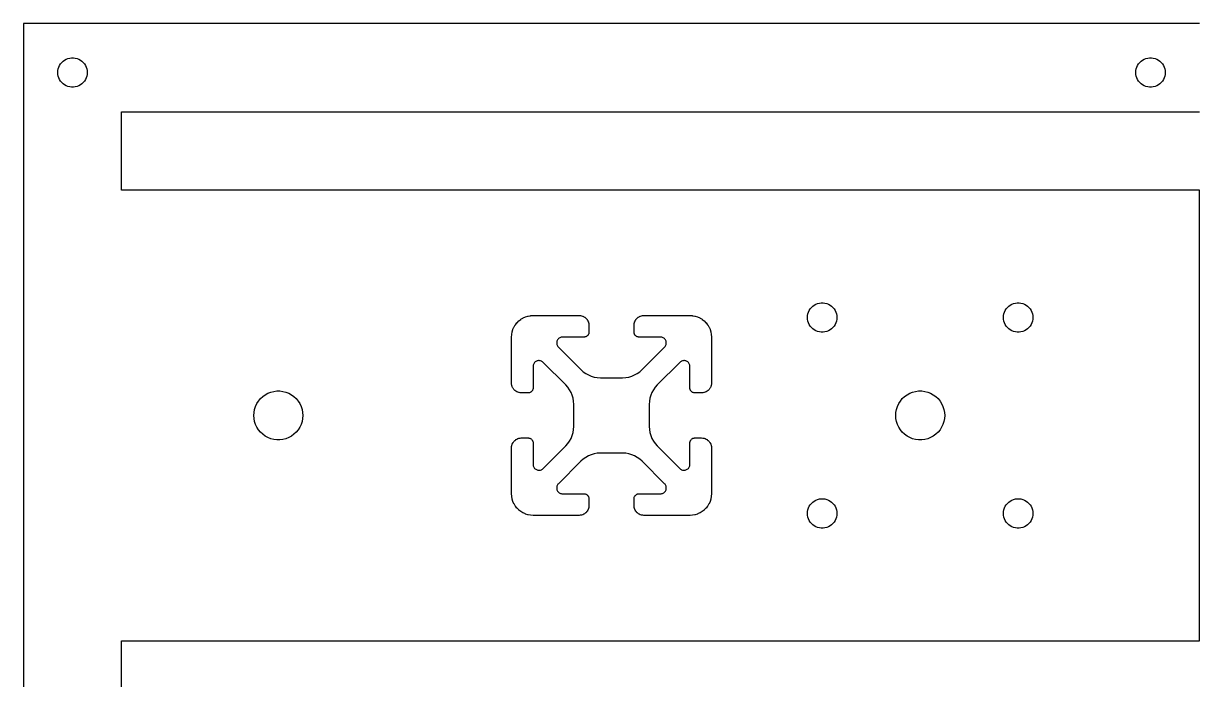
# Model space of a CAD drawing. Extents: x 0 to 490, y 0 to 241.
# Drawn here: x 148.4 to 268.4, y 174.5 to 241.5 of the extents above; entities that cross this region are included whole.
import ezdxf

# ---------------------------------------------------------------- set-up
doc = ezdxf.new("R2010")
doc.units = 0
doc.layers.add('LAYER_1', color=7, linetype='CONTINUOUS')

msp = doc.modelspace()

# ---------------------------------------------------------------- linework, layer by layer
at = {"layer": 'LAYER_1', "color": 7}
for p, q in [((148.423325, 241.478905), (148.423325, 1.478894)), ((268.423322, 241.478905), (148.423325, 241.478905)), ((152.329924, 237.505704), (152.467223, 237.634705)), ((152.467223, 237.634705), (152.619623, 237.745404)), ((152.619623, 237.745404), (152.784624, 237.836105)), ((152.784624, 237.836105), (152.959824, 237.905506)), ((152.959824, 237.905506), (153.142225, 237.952304)), ((153.142225, 237.952304), (153.329124, 237.975898)), ((153.329124, 237.975903), (153.517524, 237.975903)), ((153.517524, 237.975903), (153.704423, 237.95231)), ((153.704423, 237.952304), (153.886823, 237.905506)), ((153.886823, 237.905506), (154.062024, 237.836105)), ((154.062024, 237.836105), (154.227025, 237.745404)), ((154.227025, 237.745404), (154.379425, 237.634705)), ((154.379425, 237.634705), (154.516825, 237.505704)), ((262.329823, 237.505704), (262.467223, 237.634705)), ((262.467223, 237.634705), (262.619623, 237.745404)), ((262.619623, 237.745404), (262.784624, 237.836105)), ((262.784624, 237.836105), (262.959825, 237.905506)), ((262.959825, 237.905506), (263.142225, 237.952304)), ((263.142225, 237.952304), (263.329124, 237.975898)), ((263.329124, 237.975903), (263.517524, 237.975903)), ((263.517524, 237.975903), (263.704423, 237.95231)), ((263.704423, 237.952304), (263.886823, 237.905506)), ((263.886823, 237.905506), (264.062024, 237.836105)), ((264.062024, 237.836105), (264.227025, 237.745404)), ((264.227025, 237.745404), (264.379425, 237.634705)), ((264.379425, 237.634705), (264.516723, 237.505704)), ((151.923324, 236.478904), (151.935121, 236.666906)), ((151.935124, 236.290904), (151.923327, 236.478904)), ((151.935124, 236.666906), (151.970424, 236.851905)), ((151.970424, 236.851905), (152.028624, 237.031105)), ((152.028624, 237.031105), (152.108823, 237.201505)), ((152.108823, 237.201505), (152.209825, 237.360605)), ((152.209825, 237.360605), (152.329924, 237.505704)), ((154.516825, 237.505704), (154.636823, 237.360605)), ((154.636823, 237.360605), (154.737824, 237.201505)), ((154.737824, 237.201505), (154.818024, 237.031105)), ((154.818024, 237.031105), (154.876223, 236.851905)), ((154.876223, 236.851905), (154.911524, 236.666906)), ((154.911524, 236.666906), (154.923321, 236.478904)), ((154.923323, 236.478904), (154.911527, 236.290904)), ((261.923324, 236.478904), (261.935121, 236.666906)), ((261.935124, 236.290904), (261.923327, 236.478904)), ((261.935124, 236.666906), (261.970424, 236.851905)), ((261.970424, 236.851905), (262.028624, 237.031105)), ((262.028624, 237.031105), (262.108823, 237.201505)), ((262.108823, 237.201505), (262.209825, 237.360605)), ((262.209825, 237.360605), (262.329823, 237.505704)), ((264.516723, 237.505704), (264.636823, 237.360605)), ((264.636823, 237.360605), (264.737825, 237.201505)), ((264.737825, 237.201505), (264.818024, 237.031105)), ((264.818024, 237.031105), (264.876224, 236.851905)), ((264.876224, 236.851905), (264.911524, 236.666906)), ((264.911524, 236.666906), (264.923321, 236.478904)), ((264.923324, 236.478904), (264.911527, 236.290904)), ((151.970424, 236.105905), (151.935124, 236.290904)), ((152.028624, 235.926705), (151.970424, 236.105905)), ((152.108823, 235.756305), (152.028624, 235.926705)), ((152.209825, 235.597205), (152.108823, 235.756305)), ((152.329924, 235.452106), (152.209825, 235.597205)), ((152.467223, 235.323105), (152.329924, 235.452106)), ((152.619623, 235.212403), (152.467223, 235.323105)), ((152.784624, 235.121604), (152.619623, 235.212403)), ((154.227025, 235.212403), (154.062024, 235.121604)), ((154.379425, 235.323105), (154.227025, 235.212403)), ((154.516825, 235.452106), (154.379425, 235.323105)), ((154.636823, 235.597205), (154.516825, 235.452106)), ((154.737824, 235.756305), (154.636823, 235.597205)), ((154.818024, 235.926705), (154.737824, 235.756305)), ((154.876223, 236.105905), (154.818024, 235.926705)), ((154.911524, 236.290904), (154.876223, 236.105905)), ((261.970424, 236.105905), (261.935124, 236.290904)), ((262.028624, 235.926705), (261.970424, 236.105905)), ((262.108823, 235.756305), (262.028624, 235.926705)), ((262.209825, 235.597205), (262.108823, 235.756305)), ((262.329823, 235.452106), (262.209825, 235.597205)), ((262.467223, 235.323105), (262.329823, 235.452106)), ((262.619623, 235.212403), (262.467223, 235.323105)), ((262.784624, 235.121604), (262.619623, 235.212403)), ((264.227025, 235.212403), (264.062024, 235.121604)), ((264.379425, 235.323105), (264.227025, 235.212403)), ((264.516723, 235.452106), (264.379425, 235.323105)), ((264.636823, 235.597205), (264.516723, 235.452106)), ((264.737825, 235.756305), (264.636823, 235.597205)), ((264.818024, 235.926705), (264.737825, 235.756305)), ((264.876224, 236.105905), (264.818024, 235.926705)), ((264.911524, 236.290904), (264.876224, 236.105905)), ((152.959824, 235.052304), (152.784624, 235.121604)), ((153.142225, 235.005503), (152.959824, 235.052304)), ((153.329124, 234.981805), (153.142225, 235.005512)), ((153.517524, 234.981805), (153.329124, 234.981805)), ((153.704423, 235.005503), (153.517524, 234.981796)), ((153.886823, 235.052304), (153.704423, 235.005503)), ((154.062024, 235.121604), (153.886823, 235.052304)), ((262.959825, 235.052304), (262.784624, 235.121604)), ((263.142225, 235.005503), (262.959825, 235.052304)), ((263.329124, 234.981805), (263.142225, 235.005512)), ((263.517524, 234.981805), (263.329124, 234.981805)), ((263.704423, 235.005503), (263.517524, 234.981796)), ((263.886823, 235.052304), (263.704423, 235.005503)), ((264.062024, 235.121604), (263.886823, 235.052304)), ((158.423325, 224.478905), (158.423325, 232.478906)), ((158.423325, 232.478906), (268.423322, 232.478906)), ((268.423322, 224.478905), (158.423325, 224.478905)), ((268.423322, 178.478895), (268.423322, 224.478905)), ((228.709824, 212.360604), (228.829924, 212.505695)), ((228.829924, 212.505695), (228.967224, 212.634699)), ((228.967224, 212.634699), (229.119624, 212.745414)), ((229.119624, 212.745414), (229.284624, 212.836092)), ((229.284624, 212.836092), (229.459824, 212.905491)), ((229.459824, 212.905491), (229.642224, 212.952312)), ((229.642224, 212.952312), (229.829124, 212.976018)), ((229.829124, 212.975905), (230.017524, 212.975905)), ((230.017524, 212.975905), (230.204424, 212.952199)), ((230.204424, 212.952312), (230.386824, 212.905491)), ((230.386824, 212.905491), (230.562024, 212.836092)), ((230.562024, 212.836092), (230.727024, 212.745414)), ((230.727024, 212.745414), (230.879424, 212.634699)), ((230.879424, 212.634699), (231.016824, 212.505695)), ((231.016824, 212.505695), (231.136824, 212.360604)), ((248.709823, 212.360604), (248.829824, 212.505695)), ((248.829824, 212.505695), (248.967224, 212.634699)), ((248.967224, 212.634699), (249.119624, 212.745414)), ((249.119624, 212.745414), (249.284623, 212.836092)), ((249.284623, 212.836092), (249.459823, 212.905491)), ((249.459823, 212.905491), (249.642224, 212.952312)), ((249.642224, 212.952312), (249.829125, 212.976018)), ((249.829125, 212.975905), (250.017523, 212.975905)), ((250.017523, 212.975905), (250.204424, 212.952199)), ((250.204424, 212.952312), (250.386825, 212.905491)), ((250.386825, 212.905491), (250.562023, 212.836092)), ((250.562023, 212.836092), (250.727024, 212.745414)), ((250.727024, 212.745414), (250.879424, 212.634699)), ((250.879424, 212.634699), (251.016725, 212.505695)), ((251.016725, 212.505695), (251.136825, 212.360604)), ((198.974194, 211.133728), (199.164624, 211.282149)), ((199.164624, 211.282149), (199.183854, 211.295413)), ((199.183854, 211.295413), (199.389904, 211.420409)), ((199.389904, 211.420409), (199.411364, 211.431698)), ((199.411364, 211.431698), (199.632064, 211.531294)), ((199.632064, 211.531294), (199.655243, 211.540043)), ((199.655244, 211.5401), (199.885714, 211.611417)), ((199.885714, 211.611417), (199.908385, 211.617062)), ((199.908384, 211.617005), (200.145694, 211.660891)), ((200.145694, 211.660891), (200.169985, 211.663995)), ((200.169984, 211.663911), (200.411194, 211.678586)), ((200.411194, 211.678502), (205.123524, 211.678502)), ((205.123524, 211.678897), (205.232304, 211.672688)), ((205.232304, 211.672716), (205.256685, 211.669612)), ((205.256684, 211.669696), (205.351414, 211.652198)), ((205.351414, 211.652114), (205.373884, 211.646752)), ((205.373884, 211.64661), (205.465684, 211.618304)), ((205.465684, 211.618304), (205.488874, 211.609555)), ((205.488874, 211.609498), (205.577744, 211.569394)), ((205.577744, 211.569394), (205.599384, 211.558106)), ((205.599384, 211.558106), (205.681414, 211.508293)), ((205.681414, 211.508293), (205.700834, 211.494747)), ((205.700834, 211.494803), (205.777004, 211.435282)), ((205.777004, 211.435282), (205.795214, 211.419196)), ((205.795214, 211.419168), (205.863574, 211.350785)), ((205.863574, 211.350785), (205.879704, 211.332723)), ((205.879704, 211.332582), (205.939274, 211.25641)), ((205.939274, 211.25641), (205.952684, 211.236937)), ((205.952684, 211.236993), (206.002484, 211.154951)), ((210.844164, 211.154951), (210.893964, 211.236993)), ((210.893964, 211.236993), (210.907374, 211.256466)), ((210.907374, 211.25641), (210.966944, 211.332582)), ((210.966944, 211.332582), (210.983074, 211.350644)), ((210.983074, 211.350785), (211.051434, 211.419168)), ((211.051434, 211.419168), (211.069644, 211.435254)), ((211.069644, 211.435282), (211.145814, 211.494803)), ((211.145814, 211.494803), (211.165234, 211.50835)), ((211.165234, 211.508293), (211.247264, 211.558106)), ((211.247264, 211.558106), (211.268905, 211.569394)), ((211.268904, 211.569394), (211.357774, 211.609498)), ((211.357774, 211.609498), (211.380964, 211.618247)), ((211.380964, 211.618304), (211.472764, 211.64661)), ((211.472764, 211.64661), (211.495234, 211.651973)), ((211.495234, 211.652114), (211.589964, 211.669612)), ((211.589964, 211.669696), (211.614345, 211.672801)), ((211.614344, 211.672716), (211.711024, 211.67836)), ((211.711024, 211.678502), (216.423324, 211.678502)), ((216.423324, 211.678897), (216.676664, 211.663939)), ((216.676664, 211.663911), (216.700955, 211.660806)), ((216.700954, 211.660891), (216.938264, 211.617005)), ((216.938264, 211.617005), (216.960935, 211.611361)), ((216.960934, 211.611417), (217.191404, 211.5401)), ((217.191404, 211.5401), (217.214583, 211.531351)), ((217.214584, 211.531294), (217.435284, 211.431698)), ((217.435284, 211.431698), (217.456744, 211.420409)), ((217.456744, 211.420409), (217.662794, 211.295413)), ((217.662794, 211.295413), (217.682024, 211.282149)), ((217.682024, 211.282149), (217.872454, 211.133728)), ((228.423324, 211.478914), (228.435124, 211.666902)), ((228.435124, 211.290898), (228.423324, 211.478914)), ((228.435124, 211.666902), (228.470424, 211.851899)), ((228.470424, 211.105844), (228.435124, 211.290898)), ((228.470424, 211.851899), (228.528624, 212.03111)), ((228.528624, 212.03111), (228.608824, 212.201516)), ((228.608824, 212.201516), (228.709824, 212.360604)), ((231.136824, 212.360604), (231.237824, 212.201516)), ((231.237824, 212.201516), (231.318024, 212.03111)), ((231.318024, 212.03111), (231.376224, 211.851899)), ((231.376224, 211.851899), (231.411524, 211.666902)), ((231.411524, 211.290898), (231.376224, 211.105844)), ((231.411524, 211.666902), (231.423323, 211.478914)), ((231.423324, 211.478914), (231.411524, 211.290898)), ((248.423323, 211.478914), (248.43512, 211.666902)), ((248.435122, 211.290898), (248.423326, 211.478914)), ((248.435122, 211.666902), (248.470423, 211.851899)), ((248.470423, 211.105844), (248.435122, 211.290898)), ((248.470423, 211.851899), (248.528623, 212.03111)), ((248.528623, 212.03111), (248.608825, 212.201516)), ((248.608825, 212.201516), (248.709823, 212.360604)), ((251.136825, 212.360604), (251.237823, 212.201516)), ((251.237823, 212.201516), (251.318022, 212.03111)), ((251.318022, 212.03111), (251.376222, 211.851899)), ((251.376222, 211.851899), (251.411523, 211.666902)), ((251.411523, 211.290898), (251.376222, 211.105844)), ((251.411523, 211.666902), (251.42332, 211.478914)), ((251.423322, 211.478914), (251.411526, 211.290898)), ((198.285224, 209.993832), (198.290823, 210.01641)), ((198.290824, 210.016523), (198.362124, 210.246986)), ((198.362124, 210.246986), (198.370923, 210.270128)), ((198.370924, 210.270156), (198.470524, 210.490854)), ((198.470524, 210.490854), (198.481824, 210.512303)), ((198.481824, 210.512331), (198.606824, 210.718382)), ((198.606824, 210.718382), (198.620074, 210.737573)), ((198.620074, 210.737601), (198.768504, 210.928044)), ((198.768504, 210.928044), (198.784833, 210.946389)), ((198.784834, 210.946502), (198.955734, 211.117387)), ((198.955734, 211.117387), (198.974194, 211.133756)), ((206.002484, 211.154951), (206.013874, 211.13322)), ((206.013874, 211.133333), (206.053904, 211.044461)), ((206.053904, 211.044461), (206.062684, 211.021319)), ((206.062684, 211.021262), (206.091004, 210.929456)), ((206.091004, 210.929456), (206.096524, 210.906878)), ((206.096524, 210.906991), (206.114104, 210.812277)), ((206.114104, 210.812277), (206.117094, 210.788006)), ((206.117094, 210.787893), (206.122954, 210.691204)), ((206.122954, 210.691204), (206.123324, 209.978903)), ((210.723614, 209.968122), (210.723323, 210.679096)), ((210.723324, 210.679096), (210.729554, 210.787893)), ((210.729554, 210.787893), (210.732544, 210.812164)), ((210.732544, 210.812277), (210.750124, 210.906991)), ((210.750124, 210.906991), (210.755644, 210.929568)), ((210.755644, 210.929456), (210.783964, 211.021262)), ((210.783964, 211.021262), (210.792744, 211.044405)), ((210.792744, 211.044461), (210.832774, 211.133333)), ((210.832774, 211.133333), (210.844164, 211.155064)), ((217.872454, 211.133728), (217.890914, 211.117359)), ((217.890914, 211.117387), (218.061814, 210.946502)), ((218.061814, 210.946502), (218.078143, 210.928157)), ((218.078144, 210.928044), (218.226574, 210.737601)), ((218.226574, 210.737601), (218.239824, 210.71841)), ((218.239824, 210.718382), (218.364824, 210.512331)), ((218.364824, 210.512331), (218.376124, 210.490882)), ((218.376124, 210.490854), (218.475724, 210.270156)), ((218.475724, 210.270156), (218.484523, 210.247014)), ((218.484524, 210.246986), (218.555824, 210.016523)), ((218.555824, 210.016523), (218.561423, 209.993945)), ((228.528624, 210.926718), (228.470424, 211.105844)), ((228.608824, 210.756256), (228.528624, 210.926718)), ((228.709824, 210.597224), (228.608824, 210.756256)), ((228.829924, 210.452077), (228.709824, 210.597224)), ((228.967224, 210.323129), (228.829924, 210.452077)), ((229.119624, 210.212414), (228.967224, 210.323129)), ((229.284624, 210.121651), (229.119624, 210.212414)), ((229.459824, 210.052309), (229.284624, 210.121651)), ((229.642224, 210.005488), (229.459824, 210.052309)), ((229.829124, 209.981838), (229.642224, 210.005545)), ((230.204424, 210.005488), (230.017524, 209.981782)), ((230.386824, 210.052309), (230.204424, 210.005488)), ((230.562024, 210.121651), (230.386824, 210.052309)), ((230.727024, 210.212414), (230.562024, 210.121651)), ((230.879424, 210.323129), (230.727024, 210.212414)), ((231.016824, 210.452077), (230.879424, 210.323129)), ((231.136824, 210.597224), (231.016824, 210.452077)), ((231.237824, 210.756256), (231.136824, 210.597224)), ((231.318024, 210.926718), (231.237824, 210.756256)), ((231.376224, 211.105844), (231.318024, 210.926718)), ((248.528623, 210.926718), (248.470423, 211.105844)), ((248.608825, 210.756256), (248.528623, 210.926718)), ((248.709823, 210.597224), (248.608825, 210.756256)), ((248.829824, 210.452077), (248.709823, 210.597224)), ((248.967224, 210.323129), (248.829824, 210.452077)), ((249.119624, 210.212414), (248.967224, 210.323129)), ((249.284623, 210.121651), (249.119624, 210.212414)), ((249.459823, 210.052309), (249.284623, 210.121651)), ((249.642224, 210.005488), (249.459823, 210.052309)), ((249.829125, 209.981838), (249.642224, 210.005545)), ((250.204424, 210.005488), (250.017523, 209.981782)), ((250.386825, 210.052309), (250.204424, 210.005488)), ((250.562023, 210.121651), (250.386825, 210.052309)), ((250.727024, 210.212414), (250.562023, 210.121651)), ((250.879424, 210.323129), (250.727024, 210.212414)), ((251.016725, 210.452077), (250.879424, 210.323129)), ((251.136825, 210.597224), (251.016725, 210.452077)), ((251.237823, 210.756256), (251.136825, 210.597224)), ((251.318022, 210.926718), (251.237823, 210.756256)), ((251.376222, 211.105844), (251.318022, 210.926718)), ((198.223324, 209.478918), (198.238324, 209.732241)), ((198.223724, 204.766597), (198.223329, 209.478918)), ((198.238324, 209.732241), (198.241324, 209.756512)), ((198.241324, 209.75654), (198.285224, 209.993832)), ((202.828594, 208.85388), (202.835903, 208.780108)), ((202.830094, 208.929008), (202.828598, 208.85388)), ((202.840334, 209.00295), (202.830095, 208.929008)), ((202.859784, 209.073534), (202.840333, 209.00295)), ((202.888474, 209.141916), (202.859784, 209.073534)), ((202.925114, 209.207166), (202.888474, 209.141916)), ((202.969424, 209.265981), (202.925114, 209.207166)), ((203.020904, 209.319688), (202.969424, 209.265981)), ((203.079024, 209.366763), (203.020904, 209.319688)), ((203.142244, 209.406472), (203.079024, 209.366763)), ((203.209284, 209.437798), (203.142244, 209.406472)), ((203.280184, 209.460461), (203.209284, 209.437883)), ((203.353344, 209.474346), (203.280184, 209.460517)), ((203.433184, 209.479116), (203.353344, 209.474318)), ((205.634304, 209.479398), (203.433184, 209.479398)), ((205.670444, 209.481345), (205.634304, 209.478523)), ((205.697834, 209.484732), (205.670444, 209.481345)), ((205.753254, 209.496613), (205.697834, 209.48476)), ((205.810694, 209.515635), (205.753254, 209.496726)), ((205.843904, 209.530282), (205.810694, 209.515607)), ((205.867674, 209.542757), (205.843904, 209.530339)), ((205.915134, 209.573124), (205.867674, 209.542757)), ((205.944424, 209.595589), (205.915134, 209.573011)), ((205.989544, 209.638261), (205.944424, 209.595589)), ((206.027284, 209.683727), (205.989544, 209.638261)), ((206.042554, 209.705881), (206.027284, 209.683868)), ((206.072124, 209.758516), (206.042554, 209.705881)), ((206.094584, 209.812505), (206.072124, 209.758516)), ((206.111054, 209.869457), (206.094584, 209.812505)), ((206.117884, 209.905582), (206.111054, 209.869457)), ((206.121074, 209.931998), (206.117884, 209.905469)), ((206.123324, 209.978903), (206.121075, 209.931998)), ((210.725574, 209.931998), (210.723615, 209.968122)), ((210.728764, 209.905582), (210.725574, 209.93211)), ((210.741314, 209.846682), (210.728764, 209.905582)), ((210.759874, 209.791733), (210.741314, 209.846682)), ((210.785534, 209.737151), (210.759874, 209.791733)), ((210.804094, 209.705881), (210.785534, 209.737151)), ((210.819364, 209.683727), (210.804094, 209.70574)), ((210.857104, 209.638261), (210.819364, 209.683727)), ((210.902224, 209.595589), (210.857104, 209.638261)), ((210.948704, 209.561327), (210.902224, 209.595589)), ((210.978974, 209.542757), (210.948704, 209.561383)), ((211.002744, 209.530282), (210.978974, 209.5427)), ((211.058244, 209.507366), (211.002744, 209.530226)), ((211.113664, 209.491562), (211.058244, 209.507366)), ((211.148814, 209.484732), (211.113664, 209.491505)), ((211.176204, 209.481345), (211.148814, 209.484732)), ((211.223124, 209.479116), (211.176204, 209.481938)), ((213.413464, 209.479116), (211.223124, 209.479116)), ((213.493304, 209.474346), (213.413464, 209.479144)), ((213.566464, 209.460461), (213.493304, 209.47429)), ((213.637364, 209.437798), (213.566464, 209.460376)), ((213.704404, 209.406472), (213.637364, 209.437798)), ((213.767624, 209.366763), (213.704404, 209.406472)), ((213.825744, 209.319688), (213.767624, 209.366763)), ((213.877224, 209.265981), (213.825744, 209.319688)), ((213.921534, 209.207166), (213.877224, 209.265981)), ((213.958174, 209.141916), (213.921534, 209.207166)), ((213.986864, 209.073534), (213.958174, 209.141916)), ((214.006314, 209.00295), (213.986863, 209.073534)), ((214.016554, 208.929008), (214.006315, 209.00295)), ((214.010744, 208.780108), (214.018053, 208.85388)), ((214.018054, 208.85388), (214.016558, 208.929008)), ((218.561424, 209.993832), (218.605324, 209.75654)), ((218.605324, 209.75654), (218.608324, 209.732269)), ((218.608324, 209.732241), (218.622923, 209.491025)), ((218.622924, 209.491025), (218.623319, 204.778704)), ((230.017524, 209.981838), (229.829124, 209.981838)), ((250.017523, 209.981838), (249.829125, 209.981838)), ((202.835904, 208.780108), (202.852614, 208.708226)), ((202.852614, 208.708226), (202.878175, 208.638827)), ((202.878174, 208.638827), (202.912934, 208.571517)), ((202.912934, 208.571517), (202.954774, 208.509852)), ((202.954774, 208.509852), (203.007734, 208.449795)), ((203.007734, 208.449795), (205.304714, 206.152816)), ((211.541934, 206.152816), (213.838914, 208.449795)), ((213.838914, 208.449795), (213.891874, 208.509852)), ((213.891874, 208.509852), (213.933714, 208.571517)), ((213.933714, 208.571517), (213.968474, 208.638827)), ((213.968474, 208.638827), (213.994035, 208.708226)), ((213.994034, 208.708226), (214.010744, 208.780108)), ((200.427874, 206.548887), (200.423124, 206.469046)), ((200.423124, 206.469046), (200.423124, 204.278691)), ((200.441774, 206.622039), (200.427874, 206.548887)), ((200.464434, 206.692933), (200.441774, 206.622039)), ((200.495754, 206.759989), (200.464434, 206.692933)), ((200.535464, 206.823207), (200.495754, 206.759989)), ((200.582554, 206.881316), (200.535464, 206.823207)), ((200.636234, 206.932794), (200.582554, 206.881316)), ((200.695064, 206.977103), (200.636234, 206.932794)), ((200.760304, 207.013763), (200.695064, 206.977103)), ((200.827754, 207.042042), (200.760304, 207.013763)), ((200.899354, 207.061036), (200.827754, 207.042127)), ((200.974194, 207.072155), (200.899354, 207.061148)), ((201.048344, 207.073623), (200.974194, 207.0708)), ((201.122114, 207.066313), (201.048344, 207.073651)), ((201.194014, 207.049606), (201.122114, 207.066257)), ((201.263394, 207.024064), (201.194014, 207.049747)), ((201.330704, 206.989295), (201.263394, 207.024064)), ((201.392364, 206.947441), (201.330704, 206.989295)), ((201.452434, 206.894496), (201.392364, 206.947441)), ((203.749424, 204.597518), (201.452434, 206.894496)), ((215.394214, 206.894496), (213.097224, 204.597518)), ((215.454284, 206.947441), (215.394214, 206.894496)), ((215.515944, 206.989295), (215.454284, 206.947441)), ((215.583254, 207.024064), (215.515944, 206.989295)), ((215.652634, 207.049606), (215.583254, 207.023923)), ((215.724534, 207.066313), (215.652634, 207.049662)), ((215.798304, 207.073623), (215.724534, 207.066285)), ((215.872454, 207.072155), (215.798304, 207.074977)), ((215.947294, 207.061036), (215.872454, 207.072042)), ((216.018894, 207.042042), (215.947294, 207.060951)), ((216.086344, 207.013763), (216.018894, 207.042042)), ((216.151584, 206.977103), (216.086344, 207.013763)), ((216.210414, 206.932794), (216.151584, 206.977103)), ((216.264094, 206.881316), (216.210414, 206.932794)), ((216.311184, 206.823207), (216.264094, 206.881316)), ((216.350894, 206.759989), (216.311184, 206.823207)), ((216.382214, 206.692933), (216.350894, 206.759989)), ((216.404874, 206.622039), (216.382214, 206.692933)), ((216.418774, 206.548887), (216.404874, 206.622039)), ((216.423524, 206.469046), (216.418774, 206.548887)), ((216.423814, 204.26791), (216.423532, 206.469046)), ((205.304714, 206.152816), (205.543334, 205.940162)), ((205.543334, 205.940162), (205.799534, 205.757846)), ((205.799534, 205.757846), (206.073564, 205.606716)), ((206.073564, 205.606716), (206.364284, 205.486405)), ((206.364284, 205.486405), (206.666294, 205.399734)), ((206.666294, 205.399734), (206.975034, 205.346902)), ((206.975034, 205.346902), (207.294064, 205.329405)), ((207.294064, 205.329292), (209.552584, 205.329292)), ((209.552584, 205.329292), (209.871614, 205.34679)), ((209.871614, 205.346902), (210.180354, 205.399734)), ((210.180354, 205.399734), (210.482364, 205.486405)), ((210.482364, 205.486405), (210.773084, 205.606716)), ((210.773084, 205.606716), (211.047114, 205.757846)), ((211.047114, 205.757846), (211.303314, 205.940162)), ((211.303314, 205.940162), (211.541934, 206.152816)), ((198.229524, 204.669936), (198.223724, 204.766597)), ((198.232524, 204.645552), (198.229524, 204.669823)), ((198.250124, 204.55081), (198.232524, 204.645552)), ((198.255624, 204.528345), (198.250123, 204.550923)), ((198.283924, 204.436538), (198.255624, 204.528345)), ((198.292724, 204.413368), (198.283924, 204.43651)), ((198.332824, 204.324496), (198.292724, 204.413368)), ((198.344124, 204.30285), (198.332823, 204.324581)), ((198.393924, 204.220808), (198.344124, 204.30285)), ((198.407424, 204.201391), (198.393925, 204.220864)), ((198.466944, 204.125219), (198.407424, 204.201391)), ((198.483074, 204.107016), (198.466945, 204.125078)), ((198.551434, 204.038661), (198.483074, 204.107016)), ((198.569644, 204.022518), (198.551435, 204.038605)), ((198.645814, 203.962941), (198.569644, 204.022518)), ((200.340914, 204.004287), (200.306654, 203.957805)), ((200.359464, 204.034541), (200.340913, 204.004287)), ((200.371934, 204.058332), (200.359465, 204.034626)), ((200.394864, 204.113817), (200.371933, 204.058332)), ((200.410664, 204.169246), (200.394865, 204.113817)), ((200.417494, 204.204382), (200.410664, 204.169246)), ((200.420884, 204.231786), (200.417494, 204.20441)), ((200.423124, 204.278691), (200.420894, 204.231786)), ((203.962054, 204.358899), (203.749424, 204.597518)), ((204.144394, 204.102698), (203.962054, 204.358899)), ((204.295514, 203.82866), (204.144394, 204.102698)), ((212.702254, 204.102698), (212.551134, 203.82866)), ((212.884594, 204.358899), (212.702254, 204.102698)), ((213.097224, 204.597518), (212.884594, 204.358899)), ((216.425764, 204.231786), (216.423816, 204.26791)), ((216.429154, 204.204382), (216.425764, 204.231758)), ((216.441044, 204.148982), (216.429154, 204.204382)), ((216.460064, 204.091522), (216.441045, 204.148982)), ((216.474714, 204.058332), (216.460064, 204.091522)), ((216.487184, 204.034541), (216.474715, 204.058248)), ((216.517534, 203.987099), (216.487184, 204.034541)), ((218.277004, 204.022518), (218.200834, 203.962941)), ((218.295214, 204.038661), (218.277005, 204.022575)), ((218.363574, 204.107016), (218.295214, 204.038661)), ((218.379704, 204.125219), (218.363575, 204.107157)), ((218.439224, 204.201391), (218.379704, 204.125219)), ((218.452724, 204.220808), (218.439225, 204.201334)), ((218.502524, 204.30285), (218.452724, 204.220808)), ((218.513824, 204.324496), (218.502524, 204.302765)), ((218.553924, 204.413368), (218.513824, 204.324496)), ((218.562724, 204.436538), (218.553924, 204.413396)), ((218.591024, 204.528345), (218.562724, 204.436538)), ((218.596524, 204.55081), (218.591023, 204.528232)), ((218.614124, 204.645552), (218.596524, 204.55081)), ((218.617124, 204.669936), (218.614124, 204.645665)), ((218.623324, 204.778704), (218.617123, 204.669936)), ((172.232523, 202.683289), (172.400824, 202.948352)), ((172.400824, 202.948352), (172.600925, 203.190273)), ((172.600925, 203.190273), (172.829722, 203.405185)), ((172.829722, 203.405185), (173.083725, 203.589702)), ((173.083725, 203.589702), (173.358923, 203.740945)), ((173.358923, 203.740945), (173.650823, 203.856543)), ((173.650823, 203.856543), (173.954923, 203.934606)), ((173.954923, 203.934606), (174.266324, 203.973976)), ((174.266324, 203.973976), (174.580324, 203.973976)), ((174.580324, 203.973976), (174.891824, 203.934606)), ((174.891824, 203.934606), (175.195924, 203.856543)), ((175.195924, 203.856543), (175.487824, 203.740945)), ((175.487824, 203.740945), (175.762923, 203.589702)), ((175.762923, 203.589702), (176.016923, 203.405185)), ((176.016923, 203.405185), (176.245723, 203.190273)), ((176.245723, 203.190273), (176.445923, 202.948352)), ((176.445923, 202.948352), (176.614125, 202.683289)), ((198.665234, 203.949536), (198.645814, 203.9628)), ((198.747264, 203.899752), (198.665234, 203.949536)), ((198.768904, 203.88835), (198.747263, 203.899639)), ((198.857774, 203.848331), (198.768904, 203.88835)), ((198.880964, 203.839554), (198.857773, 203.848302)), ((198.972764, 203.811218), (198.880964, 203.839554)), ((198.995234, 203.805715), (198.972763, 203.81136)), ((199.089964, 203.788133), (198.995234, 203.80563)), ((199.114344, 203.785141), (199.089962, 203.788246)), ((199.223124, 203.778904), (199.114344, 203.785113)), ((199.934114, 203.779186), (199.223124, 203.778904)), ((199.970244, 203.781162), (199.934114, 203.77834)), ((199.996644, 203.784351), (199.970245, 203.781246)), ((200.055554, 203.796882), (199.996644, 203.784464)), ((200.110504, 203.815452), (200.055554, 203.796825)), ((200.165084, 203.841106), (200.110504, 203.815424)), ((200.196334, 203.859676), (200.165084, 203.841049)), ((200.218504, 203.874944), (200.196332, 203.859704)), ((200.263964, 203.912677), (200.218504, 203.874944)), ((200.306654, 203.957805), (200.263964, 203.912677)), ((204.415814, 203.537943), (204.295514, 203.82866)), ((204.502484, 203.235937), (204.415814, 203.537943)), ((204.555314, 202.927186), (204.502484, 203.235937)), ((204.572934, 202.608162), (204.555315, 202.927186)), ((212.291334, 202.927186), (212.273715, 202.608162)), ((212.344164, 203.235937), (212.291334, 202.927186)), ((212.430834, 203.537943), (212.344164, 203.235937)), ((212.551134, 203.82866), (212.430834, 203.537943)), ((216.539994, 203.957805), (216.517534, 203.987099)), ((216.582684, 203.912677), (216.539994, 203.957805)), ((216.628144, 203.874944), (216.582684, 203.912677)), ((216.650314, 203.859676), (216.628142, 203.874916)), ((216.702944, 203.830099), (216.650314, 203.859676)), ((216.756914, 203.807634), (216.702944, 203.830212)), ((216.813874, 203.791181), (216.756914, 203.80755)), ((216.850004, 203.784351), (216.813874, 203.791124)), ((216.876404, 203.781162), (216.850005, 203.784266)), ((216.923324, 203.778904), (216.876404, 203.781726)), ((217.635624, 203.779271), (216.923324, 203.779271)), ((217.732304, 203.785141), (217.635624, 203.779214)), ((217.756684, 203.788133), (217.732303, 203.785028)), ((217.851414, 203.805715), (217.756684, 203.788217)), ((217.873884, 203.811218), (217.851413, 203.805574)), ((217.965684, 203.839554), (217.873884, 203.811218)), ((217.988874, 203.848331), (217.965684, 203.839582)), ((218.077744, 203.88835), (217.988874, 203.848331)), ((218.099384, 203.899752), (218.077743, 203.888463)), ((218.181414, 203.949536), (218.099384, 203.899752)), ((218.200834, 203.962941), (218.181414, 203.949677)), ((237.732525, 202.683289), (237.900822, 202.948352)), ((237.900822, 202.948352), (238.100924, 203.190273)), ((238.100924, 203.190273), (238.329724, 203.405185)), ((238.329724, 203.405185), (238.583724, 203.589702)), ((238.583724, 203.589702), (238.858925, 203.740945)), ((238.858925, 203.740945), (239.150824, 203.856543)), ((239.150824, 203.856543), (239.454924, 203.934606)), ((239.454924, 203.934606), (239.766323, 203.973976)), ((239.766323, 203.973976), (240.080323, 203.973976)), ((240.080323, 203.973976), (240.391724, 203.934606)), ((240.391724, 203.934606), (240.695824, 203.856543)), ((240.695824, 203.856543), (240.987724, 203.740945)), ((240.987724, 203.740945), (241.262924, 203.589702)), ((241.262924, 203.589702), (241.516924, 203.405185)), ((241.516924, 203.405185), (241.745725, 203.190273)), ((241.745725, 203.190273), (241.945823, 202.948352)), ((241.945823, 202.948352), (242.114124, 202.683289)), ((171.923323, 201.478906), (171.943022, 201.792229)), ((171.943022, 201.792229), (172.001925, 202.100613)), ((172.001925, 202.100613), (172.098925, 202.399204)), ((172.098925, 202.399204), (172.232523, 202.683289)), ((176.614125, 202.683289), (176.747723, 202.399204)), ((176.747723, 202.399204), (176.844825, 202.100613)), ((176.844825, 202.100613), (176.903623, 201.792229)), ((176.903623, 201.792229), (176.923322, 201.478906)), ((204.572934, 200.34965), (204.572934, 202.608162)), ((212.273714, 202.608162), (212.273714, 200.34965)), ((237.423325, 201.478906), (237.443024, 201.792229)), ((237.443024, 201.792229), (237.501924, 202.100613)), ((237.501924, 202.100613), (237.598924, 202.399204)), ((237.598924, 202.399204), (237.732525, 202.683289)), ((242.114124, 202.683289), (242.247725, 202.399204)), ((242.247725, 202.399204), (242.344725, 202.100613)), ((242.344725, 202.100613), (242.403624, 201.792229)), ((242.403624, 201.792229), (242.423323, 201.478906)), ((171.943022, 201.165583), (171.923323, 201.478906)), ((172.001925, 200.857198), (171.943022, 201.165583)), ((172.098925, 200.558607), (172.001925, 200.857198)), ((172.232523, 200.274522), (172.098925, 200.558607)), ((176.747723, 200.558607), (176.614125, 200.274522)), ((176.844825, 200.857198), (176.747723, 200.558607)), ((176.903623, 201.165583), (176.844825, 200.857198)), ((176.923325, 201.478906), (176.903626, 201.165583)), ((237.443024, 201.165583), (237.423325, 201.478906)), ((237.501924, 200.857198), (237.443024, 201.165583)), ((237.598924, 200.558607), (237.501924, 200.857198)), ((237.732525, 200.274522), (237.598924, 200.558607)), ((242.247725, 200.558607), (242.114124, 200.274522)), ((242.344725, 200.857198), (242.247725, 200.558607)), ((242.403624, 201.165583), (242.344725, 200.857198)), ((242.423323, 201.478906), (242.403624, 201.165583)), ((172.400824, 200.009459), (172.232523, 200.274522)), ((172.600925, 199.767538), (172.400824, 200.009459)), ((172.829722, 199.552626), (172.600925, 199.767538)), ((173.083725, 199.368081), (172.829722, 199.552626)), ((173.358923, 199.216866), (173.083725, 199.368081)), ((173.650823, 199.101268), (173.358923, 199.216866)), ((175.487824, 199.216866), (175.195924, 199.101268)), ((175.762923, 199.368081), (175.487824, 199.216866)), ((176.016923, 199.552626), (175.762923, 199.368081)), ((176.245723, 199.767538), (176.016923, 199.552626)), ((176.445923, 200.009459), (176.245723, 199.767538)), ((176.614125, 200.274522), (176.445923, 200.009459)), ((204.295514, 199.129152), (204.415814, 199.419869)), ((204.415814, 199.419869), (204.502484, 199.721875)), ((204.502484, 199.721875), (204.555314, 200.030626)), ((204.555314, 200.030626), (204.572933, 200.34965)), ((212.273714, 200.34965), (212.291333, 200.030626)), ((212.291334, 200.030626), (212.344164, 199.721875)), ((212.344164, 199.721875), (212.430834, 199.419869)), ((212.430834, 199.419869), (212.551134, 199.129152)), ((237.900822, 200.009459), (237.732525, 200.274522)), ((238.100924, 199.767538), (237.900822, 200.009459)), ((238.329724, 199.552626), (238.100924, 199.767538)), ((238.583724, 199.368081), (238.329724, 199.552626)), ((238.858925, 199.216866), (238.583724, 199.368081)), ((239.150824, 199.101268), (238.858925, 199.216866)), ((240.987724, 199.216866), (240.695824, 199.101268)), ((241.262924, 199.368081), (240.987724, 199.216866)), ((241.516924, 199.552626), (241.262924, 199.368081)), ((241.745725, 199.767538), (241.516924, 199.552626)), ((241.945823, 200.009459), (241.745725, 199.767538)), ((242.114124, 200.274522), (241.945823, 200.009459)), ((173.954923, 199.023206), (173.650823, 199.101268)), ((174.266324, 198.983836), (173.954923, 199.023206)), ((174.580324, 198.983836), (174.266324, 198.983836)), ((174.891824, 199.023206), (174.580324, 198.983836)), ((175.195924, 199.101268), (174.891824, 199.023206)), ((198.223324, 198.179107), (198.229524, 198.287876)), ((198.223724, 193.466786), (198.223329, 198.179107)), ((198.229524, 198.287876), (198.232524, 198.312147)), ((198.232524, 198.31226), (198.250123, 198.407002)), ((198.250124, 198.407002), (198.255624, 198.429579)), ((198.255624, 198.429466), (198.283924, 198.521273)), ((198.283924, 198.521273), (198.292723, 198.544416)), ((198.292724, 198.544444), (198.332824, 198.633316)), ((198.332824, 198.633316), (198.344124, 198.655047)), ((198.344124, 198.654962), (198.393924, 198.737004)), ((198.393924, 198.737004), (198.407422, 198.756477)), ((198.407424, 198.756421), (198.466944, 198.832593)), ((198.466944, 198.832593), (198.483073, 198.850655)), ((198.483074, 198.850796), (198.551434, 198.91915)), ((198.551434, 198.91915), (198.569643, 198.935237)), ((198.569644, 198.935293), (198.645814, 198.994842)), ((198.645814, 198.994842), (198.665234, 199.008389)), ((198.665234, 199.008276), (198.747264, 199.05806)), ((198.747264, 199.05806), (198.768905, 199.069349)), ((198.768904, 199.069462), (198.857774, 199.109481)), ((198.857774, 199.109481), (198.880964, 199.11823)), ((198.880964, 199.118258), (198.972764, 199.146593)), ((198.972764, 199.146593), (198.995234, 199.151955)), ((198.995234, 199.152096), (199.089964, 199.169594)), ((199.089964, 199.169679), (199.114345, 199.172783)), ((199.114344, 199.17267), (199.211024, 199.178597)), ((199.211024, 199.178541), (199.923324, 199.178541)), ((199.923324, 199.178908), (199.970244, 199.176085)), ((199.970244, 199.17665), (199.996643, 199.173545)), ((199.996644, 199.173461), (200.032774, 199.166687)), ((200.032774, 199.166631), (200.089734, 199.150262)), ((200.089734, 199.150177), (200.143704, 199.1276)), ((200.143704, 199.127712), (200.196334, 199.098136)), ((200.196334, 199.098136), (200.218505, 199.082896)), ((200.218504, 199.082867), (200.263964, 199.045134)), ((200.263964, 199.045134), (200.306654, 199.000007)), ((200.306654, 199.000007), (200.329113, 198.970712)), ((200.329114, 198.970712), (200.359464, 198.923242)), ((200.359464, 198.923242), (200.371932, 198.899536)), ((200.371934, 198.899479), (200.386584, 198.866262)), ((200.386584, 198.866262), (200.405603, 198.80883)), ((200.405604, 198.80883), (200.417494, 198.753401)), ((200.417494, 198.753401), (200.420883, 198.726026)), ((200.420884, 198.726026), (200.422831, 198.689873)), ((200.422834, 198.689873), (200.423116, 196.488765)), ((201.452434, 196.063315), (203.749424, 198.360294)), ((203.749424, 198.360294), (203.962054, 198.598913)), ((203.962054, 198.598913), (204.144394, 198.855114)), ((204.144394, 198.855114), (204.295514, 199.129152)), ((212.551134, 199.129152), (212.702254, 198.855114)), ((212.702254, 198.855114), (212.884594, 198.598913)), ((212.884594, 198.598913), (213.097224, 198.360294)), ((213.097224, 198.360294), (215.394214, 196.063315)), ((216.423524, 198.679092), (216.425753, 198.726026)), ((216.423524, 196.488765), (216.423524, 198.679092)), ((216.425764, 198.726026), (216.429153, 198.753401)), ((216.429154, 198.753401), (216.435983, 198.788566)), ((216.435984, 198.788566), (216.451783, 198.843994)), ((216.451784, 198.843994), (216.474714, 198.899479)), ((216.474714, 198.899479), (216.487182, 198.923186)), ((216.487184, 198.923242), (216.505734, 198.953525)), ((216.505734, 198.953525), (216.539994, 199.000007)), ((216.539994, 199.000007), (216.582684, 199.045134)), ((216.582684, 199.045134), (216.628144, 199.082867)), ((216.628144, 199.082867), (216.650315, 199.098107)), ((216.650314, 199.098136), (216.681564, 199.116762)), ((216.681564, 199.116706), (216.736144, 199.142388)), ((216.736144, 199.14236), (216.791094, 199.160986)), ((216.791094, 199.160902), (216.850004, 199.17332)), ((216.850004, 199.173461), (216.876403, 199.176565)), ((216.876404, 199.17665), (216.912534, 199.179472)), ((216.912534, 199.178625), (217.623524, 199.178908)), ((217.623524, 199.178908), (217.732304, 199.172699)), ((217.732304, 199.17267), (217.756685, 199.169566)), ((217.756684, 199.169679), (217.851414, 199.152181)), ((217.851414, 199.152096), (217.873884, 199.146734)), ((217.873884, 199.146593), (217.965684, 199.118258)), ((217.965684, 199.118258), (217.988874, 199.109509)), ((217.988874, 199.109481), (218.077744, 199.069462)), ((218.077744, 199.069462), (218.099385, 199.058173)), ((218.099384, 199.05806), (218.181414, 199.008276)), ((218.181414, 199.008276), (218.200833, 198.994729)), ((218.200834, 198.994842), (218.277004, 198.935293)), ((218.277004, 198.935293), (218.295213, 198.919207)), ((218.295214, 198.91915), (218.363574, 198.850796)), ((218.363574, 198.850796), (218.379703, 198.832734)), ((218.379704, 198.832593), (218.439224, 198.756421)), ((218.439224, 198.756421), (218.452722, 198.736948)), ((218.452724, 198.737004), (218.502524, 198.654962)), ((218.502524, 198.654962), (218.513824, 198.633231)), ((218.513824, 198.633316), (218.553924, 198.544444)), ((218.553924, 198.544444), (218.562723, 198.521302)), ((218.562724, 198.521273), (218.591024, 198.429466)), ((218.591024, 198.429466), (218.596524, 198.406889)), ((218.596524, 198.407002), (218.614123, 198.31226)), ((218.614124, 198.31226), (218.617124, 198.287988)), ((218.617124, 198.287876), (218.622923, 198.191214)), ((218.622924, 198.191214), (218.623319, 193.478894)), ((239.454924, 199.023206), (239.150824, 199.101268)), ((239.766323, 198.983836), (239.454924, 199.023206)), ((240.080323, 198.983836), (239.766323, 198.983836)), ((240.391724, 199.023206), (240.080323, 198.983836)), ((240.695824, 199.101268), (240.391724, 199.023206)), ((205.304714, 196.804995), (203.007734, 194.508017)), ((205.543334, 197.017622), (205.304714, 196.804995)), ((205.799534, 197.199965), (205.543334, 197.017622)), ((206.073564, 197.351095), (205.799534, 197.199965)), ((206.364284, 197.471407), (206.073564, 197.351095)), ((206.666294, 197.558077), (206.364284, 197.471407)), ((206.975034, 197.610881), (206.666294, 197.558077)), ((207.294064, 197.62852), (206.975034, 197.611022)), ((209.552584, 197.62852), (207.294064, 197.62852)), ((209.871614, 197.610881), (209.552584, 197.628379)), ((210.180354, 197.558077), (209.871614, 197.610881)), ((210.482364, 197.471407), (210.180354, 197.558077)), ((210.773084, 197.351095), (210.482364, 197.471407)), ((211.047114, 197.199965), (210.773084, 197.351095)), ((211.303314, 197.017622), (211.047114, 197.199965)), ((211.541934, 196.804995), (211.303314, 197.017622)), ((213.838914, 194.508017), (211.541934, 196.804995)), ((200.423124, 196.488765), (200.427874, 196.408925)), ((200.427874, 196.408925), (200.441773, 196.335773)), ((200.441774, 196.335773), (200.464433, 196.26485)), ((200.464434, 196.26485), (200.495754, 196.197822)), ((200.495754, 196.197822), (200.535464, 196.134605)), ((200.535464, 196.134605), (200.582554, 196.076495)), ((200.582554, 196.076495), (200.636234, 196.025018)), ((200.636234, 196.025018), (200.695064, 195.980681)), ((200.695064, 195.980681), (200.760304, 195.944048)), ((200.760304, 195.944048), (200.827754, 195.91577)), ((200.827754, 195.91577), (200.899354, 195.896861)), ((200.899354, 195.896776), (200.974194, 195.885769)), ((200.974194, 195.885656), (201.048344, 195.882834)), ((201.048344, 195.884161), (201.122114, 195.891498)), ((201.122114, 195.89147), (201.194014, 195.908121)), ((201.194014, 195.908206), (201.263394, 195.933888)), ((201.263394, 195.933747), (201.330704, 195.968517)), ((201.330704, 195.968517), (201.392364, 196.010342)), ((201.392364, 196.010342), (201.452434, 196.063315)), ((215.394214, 196.063315), (215.454284, 196.010342)), ((215.454284, 196.010342), (215.515944, 195.968517)), ((215.515944, 195.968517), (215.583254, 195.933747)), ((215.583254, 195.933747), (215.652634, 195.908065)), ((215.652634, 195.908206), (215.724534, 195.891555)), ((215.724534, 195.89147), (215.798304, 195.884132)), ((215.798304, 195.884161), (215.872454, 195.886983)), ((215.872454, 195.885656), (215.947294, 195.896663)), ((215.947294, 195.896776), (216.018894, 195.915685)), ((216.018894, 195.91577), (216.086344, 195.944048)), ((216.086344, 195.944048), (216.151584, 195.980681)), ((216.151584, 195.980681), (216.210414, 196.025018)), ((216.210414, 196.025018), (216.264094, 196.076495)), ((216.264094, 196.076495), (216.311184, 196.134605)), ((216.311184, 196.134605), (216.350894, 196.197822)), ((216.350894, 196.197822), (216.382214, 196.26485)), ((216.382214, 196.26485), (216.404873, 196.335773)), ((216.404874, 196.335773), (216.418773, 196.408925)), ((216.418774, 196.408925), (216.423524, 196.488765)), ((202.954774, 194.447932), (202.912934, 194.386294)), ((203.007734, 194.508017), (202.954774, 194.447932)), ((213.891874, 194.447932), (213.838914, 194.508017)), ((213.933714, 194.386294), (213.891874, 194.447932)), ((198.238324, 193.225571), (198.223724, 193.466786)), ((198.241324, 193.201272), (198.238324, 193.225543)), ((198.285224, 192.963951), (198.241324, 193.201272)), ((202.835904, 194.177704), (202.828594, 194.103931)), ((202.828594, 194.103931), (202.83009, 194.028804)), ((202.830094, 194.028804), (202.840333, 193.954861)), ((202.852614, 194.249586), (202.835903, 194.177704)), ((202.840334, 193.954861), (202.859784, 193.884278)), ((202.878174, 194.318984), (202.852613, 194.249586)), ((202.859784, 193.884278), (202.888474, 193.815895)), ((202.912934, 194.386294), (202.878174, 194.318984)), ((202.888474, 193.815895), (202.925114, 193.750645)), ((202.925114, 193.750645), (202.969424, 193.691802)), ((202.969424, 193.691802), (203.020904, 193.638123)), ((203.020904, 193.638123), (203.079024, 193.591049)), ((203.079024, 193.591049), (203.142244, 193.55134)), ((203.142244, 193.55134), (203.209284, 193.520013)), ((203.209284, 193.520013), (203.280184, 193.497436)), ((203.280184, 193.497351), (203.353344, 193.483522)), ((203.353344, 193.483466), (203.433184, 193.478668)), ((203.433184, 193.478696), (205.623524, 193.478696)), ((205.623524, 193.478696), (205.670444, 193.475874)), ((205.670444, 193.476466), (205.697834, 193.47308)), ((205.697834, 193.47308), (205.732984, 193.466306)), ((205.732984, 193.46625), (205.788404, 193.450446)), ((205.788404, 193.450446), (205.843904, 193.427586)), ((205.843904, 193.427501), (205.867674, 193.415083)), ((205.867674, 193.415055), (205.897944, 193.396428)), ((205.897944, 193.396485), (205.944424, 193.362223)), ((205.944424, 193.362223), (205.989544, 193.319551)), ((205.989544, 193.319551), (206.027284, 193.274085)), ((206.027284, 193.274085), (206.042554, 193.251789)), ((206.042554, 193.251902), (206.061114, 193.22066)), ((206.061114, 193.22066), (206.086774, 193.166078)), ((210.774524, 193.199296), (210.804094, 193.251902)), ((210.804094, 193.251902), (210.819364, 193.274198)), ((210.819364, 193.274085), (210.857104, 193.319551)), ((210.857104, 193.319551), (210.902224, 193.362223)), ((210.902224, 193.362223), (210.931514, 193.384801)), ((210.931514, 193.384688), (210.978974, 193.415055)), ((210.978974, 193.415055), (211.002744, 193.427473)), ((211.002744, 193.427501), (211.035954, 193.442176)), ((211.035954, 193.442176), (211.093394, 193.461085)), ((211.093394, 193.461198), (211.148814, 193.473052)), ((211.148814, 193.47308), (211.176204, 193.476466)), ((211.176204, 193.476466), (211.212344, 193.479289)), ((211.212344, 193.478414), (213.413464, 193.478696)), ((213.413464, 193.478696), (213.493304, 193.483494)), ((213.493304, 193.483466), (213.566464, 193.497294)), ((213.566464, 193.497351), (213.637364, 193.519929)), ((213.637364, 193.520013), (213.704404, 193.55134)), ((213.704404, 193.55134), (213.767624, 193.591049)), ((213.767624, 193.591049), (213.825744, 193.638123)), ((213.825744, 193.638123), (213.877224, 193.691802)), ((213.877224, 193.691802), (213.921534, 193.750645)), ((213.921534, 193.750645), (213.958174, 193.815895)), ((213.968474, 194.318984), (213.933714, 194.386294)), ((213.958174, 193.815895), (213.986864, 193.884278)), ((213.994034, 194.249586), (213.968473, 194.318984)), ((213.986864, 193.884278), (214.006315, 193.954861)), ((214.010744, 194.177704), (213.994033, 194.249586)), ((214.006314, 193.954861), (214.016553, 194.028804)), ((214.018054, 194.103931), (214.010744, 194.177704)), ((214.016554, 194.028804), (214.018049, 194.103931)), ((218.605324, 193.201272), (218.561424, 192.963951)), ((218.608324, 193.225571), (218.605324, 193.2013)), ((218.623324, 193.478894), (218.608324, 193.225571)), ((198.290824, 192.941288), (198.285224, 192.963866)), ((198.362124, 192.710826), (198.290824, 192.941288)), ((198.370924, 192.687655), (198.362124, 192.710798)), ((198.470524, 192.466958), (198.370924, 192.687655)), ((198.481824, 192.44548), (198.470524, 192.466929)), ((198.606824, 192.23943), (198.481824, 192.44548)), ((198.620074, 192.220211), (198.606823, 192.239402)), ((198.768504, 192.029767), (198.620074, 192.220211)), ((198.784834, 192.01131), (198.768504, 192.029654)), ((198.955734, 191.840424), (198.784834, 192.01131)), ((206.091004, 192.028356), (206.062684, 191.936549)), ((206.086774, 193.166078), (206.105334, 193.11113)), ((206.096524, 192.050821), (206.091004, 192.028243)), ((206.114104, 192.145535), (206.096524, 192.050821)), ((206.105334, 193.11113), (206.117884, 193.05223)), ((206.117094, 192.169919), (206.114104, 192.145648)), ((206.123324, 192.278715), (206.117094, 192.169919)), ((206.117884, 193.05223), (206.121074, 193.025701)), ((206.121074, 193.025814), (206.123032, 192.98969)), ((206.123034, 192.98969), (206.123324, 192.278715)), ((210.723324, 192.978909), (210.725573, 193.025814)), ((210.723694, 192.266608), (210.723324, 192.978909)), ((210.729554, 192.169919), (210.723694, 192.266608)), ((210.725574, 193.025814), (210.728764, 193.052343)), ((210.728764, 193.05223), (210.735594, 193.088354)), ((210.732544, 192.145535), (210.729554, 192.169806)), ((210.750124, 192.050821), (210.732544, 192.145535)), ((210.735594, 193.088354), (210.752064, 193.145307)), ((210.755644, 192.028356), (210.750124, 192.050934)), ((210.752064, 193.145307), (210.774524, 193.199296)), ((210.783964, 191.936549), (210.755644, 192.028356)), ((218.061814, 192.01131), (217.890914, 191.840424)), ((218.078144, 192.029767), (218.061814, 192.011423)), ((218.226574, 192.220211), (218.078144, 192.029767)), ((218.239824, 192.23943), (218.226573, 192.220239)), ((218.364824, 192.44548), (218.239824, 192.23943)), ((218.376124, 192.466958), (218.364824, 192.445509)), ((218.475724, 192.687655), (218.376124, 192.466958)), ((218.484524, 192.710826), (218.475724, 192.687684)), ((218.555824, 192.941288), (218.484524, 192.710826)), ((218.561424, 192.963951), (218.555825, 192.941373)), ((228.470424, 191.851967), (228.528624, 192.031094)), ((228.528624, 192.031094), (228.608824, 192.201556)), ((228.608824, 192.201556), (228.709824, 192.360588)), ((228.709824, 192.360588), (228.829924, 192.505735)), ((228.829924, 192.505735), (228.967224, 192.634682)), ((228.967224, 192.634682), (229.119624, 192.745398)), ((229.119624, 192.745398), (229.284624, 192.836161)), ((229.284624, 192.836161), (229.459824, 192.905503)), ((229.459824, 192.905503), (229.642224, 192.952323)), ((229.642224, 192.952323), (229.829124, 192.97603)), ((229.829124, 192.975974), (230.017524, 192.975974)), ((230.017524, 192.975974), (230.204424, 192.952267)), ((230.204424, 192.952323), (230.386824, 192.905503)), ((230.386824, 192.905503), (230.562024, 192.836161)), ((230.562024, 192.836161), (230.727024, 192.745398)), ((230.727024, 192.745398), (230.879424, 192.634682)), ((230.879424, 192.634682), (231.016824, 192.505735)), ((231.016824, 192.505735), (231.136824, 192.360588)), ((231.136824, 192.360588), (231.237824, 192.201556)), ((231.237824, 192.201556), (231.318024, 192.031094)), ((231.318024, 192.031094), (231.376224, 191.851967)), ((248.470423, 191.851967), (248.528623, 192.031094)), ((248.528623, 192.031094), (248.608825, 192.201556)), ((248.608825, 192.201556), (248.709823, 192.360588)), ((248.709823, 192.360588), (248.829824, 192.505735)), ((248.829824, 192.505735), (248.967224, 192.634682)), ((248.967224, 192.634682), (249.119624, 192.745398)), ((249.119624, 192.745398), (249.284623, 192.836161)), ((249.284623, 192.836161), (249.459823, 192.905503)), ((249.459823, 192.905503), (249.642224, 192.952323)), ((249.642224, 192.952323), (249.829125, 192.97603)), ((249.829125, 192.975974), (250.017523, 192.975974)), ((250.017523, 192.975974), (250.204424, 192.952267)), ((250.204424, 192.952323), (250.386825, 192.905503)), ((250.386825, 192.905503), (250.562023, 192.836161)), ((250.562023, 192.836161), (250.727024, 192.745398)), ((250.727024, 192.745398), (250.879424, 192.634682)), ((250.879424, 192.634682), (251.016725, 192.505735)), ((251.016725, 192.505735), (251.136825, 192.360588)), ((251.136825, 192.360588), (251.237823, 192.201556)), ((251.237823, 192.201556), (251.318022, 192.031094)), ((251.318022, 192.031094), (251.376222, 191.851967)), ((198.974194, 191.824084), (198.955734, 191.840452)), ((199.164624, 191.675663), (198.974194, 191.824084)), ((199.183854, 191.662398), (199.164623, 191.675663)), ((199.389904, 191.537402), (199.183854, 191.662398)), ((199.411364, 191.526113), (199.389903, 191.537402)), ((199.632064, 191.426517), (199.411364, 191.526113)), ((199.655244, 191.417712), (199.632065, 191.426461)), ((199.885714, 191.346394), (199.655244, 191.417712)), ((199.908384, 191.340806), (199.885713, 191.346451)), ((200.145694, 191.296892), (199.908384, 191.340806)), ((200.169984, 191.293901), (200.145693, 191.297005)), ((200.423324, 191.278915), (200.169984, 191.293873)), ((205.123524, 191.278915), (200.423324, 191.278915)), ((205.232304, 191.285096), (205.123524, 191.278887)), ((205.256684, 191.288115), (205.232303, 191.285011)), ((205.351414, 191.305698), (205.256684, 191.2882)), ((205.373884, 191.311201), (205.351413, 191.305557)), ((205.465684, 191.339508), (205.373884, 191.311201)), ((205.488874, 191.348313), (205.465684, 191.339564)), ((205.577744, 191.388417), (205.488874, 191.348313)), ((205.599384, 191.399706), (205.577743, 191.388417)), ((205.681414, 191.449518), (205.599384, 191.399706)), ((205.700834, 191.463008), (205.681414, 191.449462)), ((205.777004, 191.522529), (205.700834, 191.463008)), ((205.795214, 191.538644), (205.777004, 191.522557)), ((205.863574, 191.607026), (205.795214, 191.538644)), ((205.879704, 191.62523), (205.863574, 191.607168)), ((205.939274, 191.701402), (205.879704, 191.62523)), ((205.952684, 191.720818), (205.939274, 191.701345)), ((206.002484, 191.802832), (205.952684, 191.720818)), ((206.013874, 191.824479), (206.002484, 191.802748)), ((206.053904, 191.91335), (206.013874, 191.824479)), ((206.062684, 191.936549), (206.053904, 191.913407)), ((210.792744, 191.91335), (210.783964, 191.936493)), ((210.832774, 191.824479), (210.792744, 191.91335)), ((210.844164, 191.802832), (210.832774, 191.824563)), ((210.893964, 191.720818), (210.844164, 191.802832)), ((210.907374, 191.701402), (210.893964, 191.720875)), ((210.966944, 191.62523), (210.907374, 191.701402)), ((210.983074, 191.607026), (210.966944, 191.625089)), ((211.051434, 191.538644), (210.983074, 191.607026)), ((211.069644, 191.522529), (211.051434, 191.538616)), ((211.145814, 191.463008), (211.069644, 191.522529)), ((211.165234, 191.449518), (211.145814, 191.463065)), ((211.247264, 191.399706), (211.165234, 191.449518)), ((211.268904, 191.388417), (211.247263, 191.399706)), ((211.357774, 191.348313), (211.268904, 191.388417)), ((211.380964, 191.339508), (211.357774, 191.348257)), ((211.472764, 191.311201), (211.380964, 191.339508)), ((211.495234, 191.305698), (211.472763, 191.311342)), ((211.589964, 191.288115), (211.495234, 191.305613)), ((211.614344, 191.285096), (211.589963, 191.2882)), ((211.723124, 191.278915), (211.614344, 191.285124)), ((216.435454, 191.27931), (211.723124, 191.27931)), ((216.676664, 191.293901), (216.435454, 191.279225)), ((216.700954, 191.296892), (216.676663, 191.293788)), ((216.938264, 191.340806), (216.700954, 191.296892)), ((216.960934, 191.346394), (216.938263, 191.34075)), ((217.191404, 191.417712), (216.960934, 191.346394)), ((217.214584, 191.426517), (217.191405, 191.417768)), ((217.435284, 191.526113), (217.214584, 191.426517)), ((217.456744, 191.537402), (217.435284, 191.526113)), ((217.662794, 191.662398), (217.456744, 191.537402)), ((217.682024, 191.675663), (217.662793, 191.662398)), ((217.872454, 191.824084), (217.682024, 191.675663)), ((217.890914, 191.840424), (217.872454, 191.824055)), ((228.423324, 191.478898), (228.435124, 191.666914)), ((228.435124, 191.290909), (228.423324, 191.478898)), ((228.435124, 191.666914), (228.470424, 191.851967)), ((228.470424, 191.105913), (228.435124, 191.290909)), ((228.528624, 190.926702), (228.470424, 191.105913)), ((228.608824, 190.756296), (228.528624, 190.926702)), ((231.318024, 190.926702), (231.237824, 190.756296)), ((231.376224, 191.105913), (231.318024, 190.926702)), ((231.376224, 191.851967), (231.411524, 191.666914)), ((231.411524, 191.290909), (231.376224, 191.105913)), ((231.411524, 191.666914), (231.423323, 191.478898)), ((231.423324, 191.478898), (231.411524, 191.290909)), ((248.423323, 191.478898), (248.43512, 191.666914)), ((248.435122, 191.290909), (248.423326, 191.478898)), ((248.435122, 191.666914), (248.470423, 191.851967)), ((248.470423, 191.105913), (248.435122, 191.290909)), ((248.528623, 190.926702), (248.470423, 191.105913)), ((248.608825, 190.756296), (248.528623, 190.926702)), ((251.318022, 190.926702), (251.237823, 190.756296)), ((251.376222, 191.105913), (251.318022, 190.926702)), ((251.376222, 191.851967), (251.411523, 191.666914)), ((251.411523, 191.290909), (251.376222, 191.105913)), ((251.411523, 191.666914), (251.42332, 191.478898)), ((251.423322, 191.478898), (251.411526, 191.290909)), ((228.709824, 190.597207), (228.608824, 190.756296)), ((228.829924, 190.452117), (228.709824, 190.597207)), ((228.967224, 190.323113), (228.829924, 190.452117)), ((229.119624, 190.212397), (228.967224, 190.323113)), ((229.284624, 190.121691), (229.119624, 190.212397)), ((229.459824, 190.052292), (229.284624, 190.121691)), ((229.642224, 190.0055), (229.459824, 190.052292)), ((229.829124, 189.981906), (229.642224, 190.005613)), ((230.017524, 189.981906), (229.829124, 189.981906)), ((230.204424, 190.0055), (230.017524, 189.981793)), ((230.386824, 190.052292), (230.204424, 190.0055)), ((230.562024, 190.121691), (230.386824, 190.052292)), ((230.727024, 190.212397), (230.562024, 190.121691)), ((230.879424, 190.323113), (230.727024, 190.212397)), ((231.016824, 190.452117), (230.879424, 190.323113)), ((231.136824, 190.597207), (231.016824, 190.452117)), ((231.237824, 190.756296), (231.136824, 190.597207)), ((248.709823, 190.597207), (248.608825, 190.756296)), ((248.829824, 190.452117), (248.709823, 190.597207)), ((248.967224, 190.323113), (248.829824, 190.452117)), ((249.119624, 190.212397), (248.967224, 190.323113)), ((249.284623, 190.121691), (249.119624, 190.212397)), ((249.459823, 190.052292), (249.284623, 190.121691)), ((249.642224, 190.0055), (249.459823, 190.052292)), ((249.829125, 189.981906), (249.642224, 190.005613)), ((250.017523, 189.981906), (249.829125, 189.981906)), ((250.204424, 190.0055), (250.017523, 189.981793)), ((250.386825, 190.052292), (250.204424, 190.0055)), ((250.562023, 190.121691), (250.386825, 190.052292)), ((250.727024, 190.212397), (250.562023, 190.121691)), ((250.879424, 190.323113), (250.727024, 190.212397)), ((251.016725, 190.452117), (250.879424, 190.323113)), ((251.136825, 190.597207), (251.016725, 190.452117)), ((251.237823, 190.756296), (251.136825, 190.597207)), ((158.423325, 170.478911), (158.423325, 178.478895)), ((158.423325, 178.478895), (268.423322, 178.478895))]:
    msp.add_line(p, q, dxfattribs=at)

doc.saveas('drawing.dxf')
